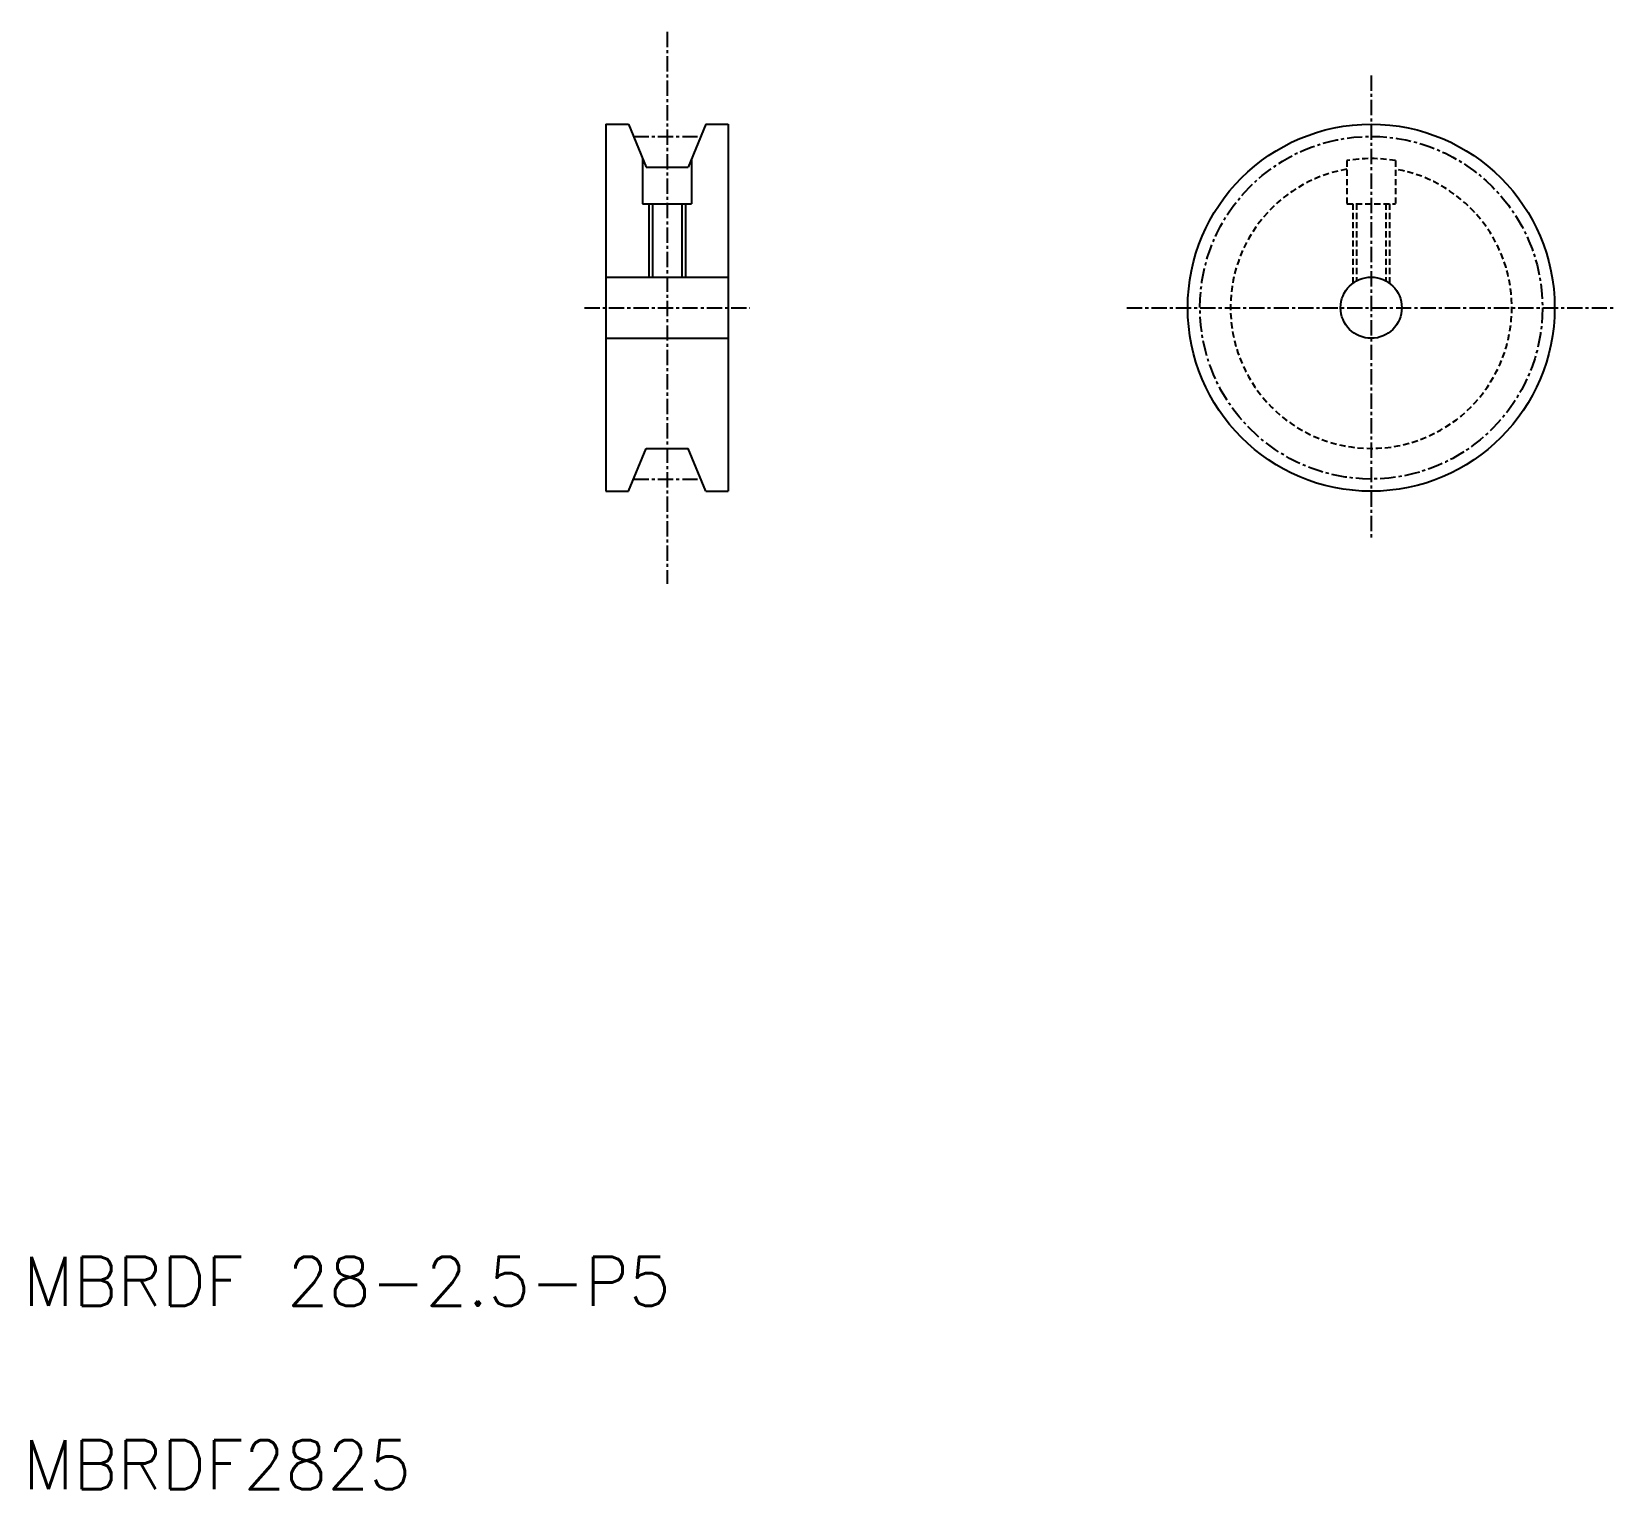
# Model space of a CAD drawing. Extents: x 482 to 611, y 13 to 132.
import ezdxf

# ---------------------------------------------------------------- set-up
doc = ezdxf.new("R2010")
doc.units = 0
doc.linetypes.add('CENTER', pattern=[2, 1.25, -0.25, 0.25, -0.25])
doc.linetypes.add('DASHED', pattern=[0.75, 0.5, -0.25])
doc.layers.get('0').update_dxf_attribs({"linetype": 'CONTINUOUS'})
doc.layers.add('CENTER', color=1, linetype='CENTER')
doc.styles.get("Standard").update_dxf_attribs({"font": 'txt.shx', "bigfont": '@extfont2.shx'})

msp = doc.modelspace()

# ---------------------------------------------------------------- linework, layer by layer
at = {"color": 7, "linetype": 'CONTINUOUS'}
for p, q in [((528.79, 124.09), (528.79, 94.09)), ((528.79, 124.09), (530.63, 124.09)), ((530.63, 124.09), (532.08, 120.59)), ((536.96, 124.09), (535.51, 120.59)), ((536.96, 124.09), (538.79, 124.09)), ((538.79, 124.09), (538.79, 94.09)), ((531.79, 121.28), (531.79, 117.59)), ((532.08, 120.59), (535.51, 120.59)), ((535.79, 121.28), (535.79, 117.59)), ((531.79, 117.59), (535.79, 117.59)), ((532.59, 117.59), (532.59, 111.59)), ((534.99, 117.59), (534.99, 111.59)), ((528.79, 111.59), (538.79, 111.59)), ((528.79, 106.59), (538.79, 106.59)), ((530.63, 94.09), (532.08, 97.59)), ((532.08, 97.59), (535.51, 97.59)), ((536.96, 94.09), (535.51, 97.59)), ((528.79, 94.09), (530.63, 94.09)), ((536.96, 94.09), (538.79, 94.09))]:
    msp.add_line(p, q, dxfattribs=at)
at = {"color": 1, "linetype": 'CENTER'}
for p, q in [((531.04, 123.09), (536.54, 123.09)), ((531.04, 95.09), (536.54, 95.09))]:
    msp.add_line(p, q, dxfattribs=at)
at = {"color": 3, "linetype": 'DASHED'}
for p, q in [((589.36, 121.11), (589.36, 117.59)), ((593.36, 121.11), (593.36, 117.59)), ((589.36, 117.59), (593.36, 117.59)), ((589.86, 117.59), (589.86, 111.09)), ((590.16, 117.59), (590.16, 111.28)), ((592.56, 117.59), (592.56, 111.28)), ((592.86, 117.59), (592.86, 111.09))]:
    msp.add_line(p, q, dxfattribs=at)
at = {"color": 3, "linetype": 'CONTINUOUS'}
for p, q in [((532.29, 117.59), (532.29, 111.59)), ((535.29, 117.59), (535.29, 111.59))]:
    msp.add_line(p, q, dxfattribs=at)
at = {"color": 7, "linetype": 'CONTINUOUS'}
for radius in [15, 2.5]:
    msp.add_circle((591.36, 109.09), radius, dxfattribs=at)
at = {"color": 3, "linetype": 'DASHED'}
for radius, start, end in [(12.19, 80.5563, 99.4437), (11.5, 100.0154, 79.9846)]:
    msp.add_arc((591.36, 109.09), radius, start, end, dxfattribs=at)
at = {"layer": 'CENTER', "color": 1, "linetype": 'CENTER'}
for p, q in [((533.79, 131.65), (533.79, 86.52)), ((591.36, 128.07), (591.36, 90.1)), ((527.04, 109.09), (540.55, 109.09)), ((571.39, 109.09), (611.32, 109.09))]:
    msp.add_line(p, q, dxfattribs=at)
msp.add_circle((591.36, 109.09), 14, dxfattribs=at)

# ---------------------------------------------------------------- texts
at = {"color": 7, "linetype": 'CONTINUOUS'}
for s, p in [('MBRDF 28-2.5-P5', (481.15, 27.52)), ('MBRDF2825', (481.15, 12.52))]:
    msp.add_text(s, height=4, dxfattribs=at).set_placement(p)

doc.saveas('drawing.dxf')
